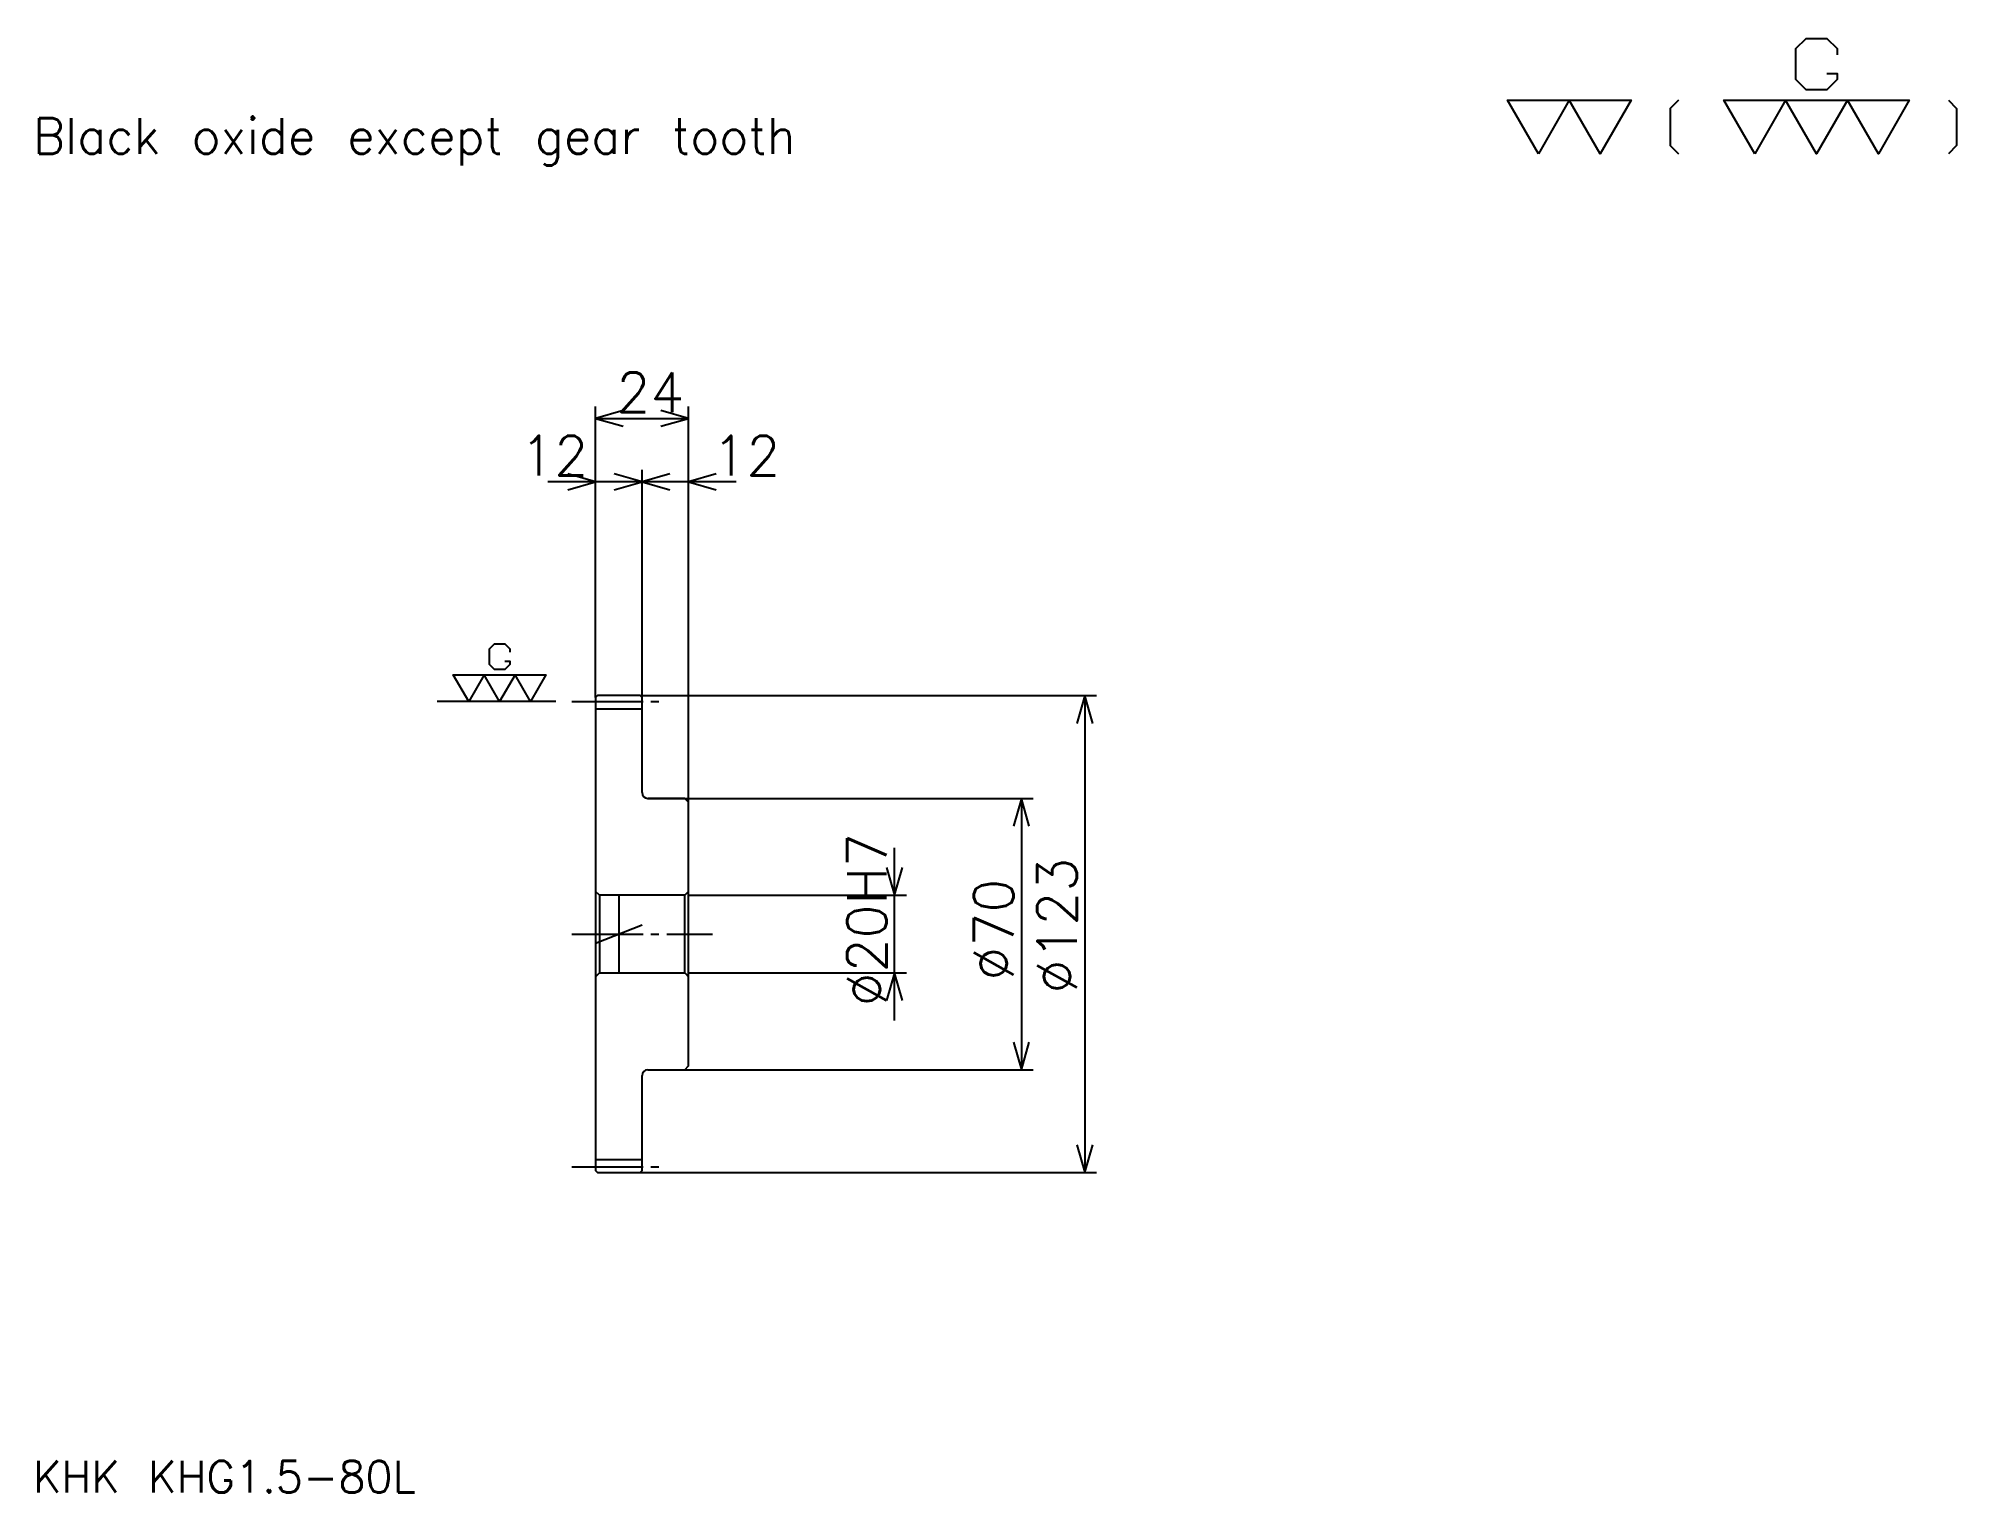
# Model space of a CAD drawing. Extents: x 22 to 517, y 22 to 398.
import ezdxf

# ---------------------------------------------------------------- set-up
doc = ezdxf.new("R2010")
doc.units = 0
doc.linetypes.add('DASHDOT', pattern=[24.521738, 18.391304, -2.043478, 2.043478, -2.043478])
doc.layers.get('0').update_dxf_attribs({"linetype": 'CONTINUOUS'})
doc.layers.add('DASHDOT', color=6, linetype='DASHDOT')
doc.styles.add('KANJI', font='TXT', dxfattribs={"bigfont": 'BIGFONT'})

msp = doc.modelspace()

# ---------------------------------------------------------------- linework, layer by layer
at = {"color": 5}
for p, q in [((165.521729, 228.043488), (165.521729, 302.630432)), ((189.521729, 228.043488), (189.521729, 302.630432)), ((165.521729, 299.565216), (189.521729, 299.565216)), ((189.782593, 283.217407), (153.260864, 283.217407)), ((201.782593, 283.217407), (165.260864, 283.217407)), ((177.521729, 228.043488), (177.521729, 286.282623)), ((165.521729, 227.543488), (165.521729, 228.043488)), ((177.021729, 228.043488), (189.521729, 228.043488)), ((177.521729, 227.543488), (177.521729, 228.043488)), ((189.521729, 228.043488), (294.760864, 228.043488)), ((189.521729, 200.543488), (189.521729, 228.043488)), ((291.695648, 228.043488), (291.695648, 105.043488)), ((179.021729, 201.543488), (189.521729, 201.543488)), ((189.521729, 201.543488), (278.413025, 201.543488)), ((275.347809, 201.543488), (275.347809, 131.543488)), ((242.652161, 144.282623), (242.652161, 188.804352)), ((189.521729, 176.543488), (245.717377, 176.543488)), ((189.521729, 156.543488), (245.717377, 156.543488)), ((179.021729, 131.543488), (189.521729, 131.543488)), ((189.521729, 131.543488), (278.413025, 131.543488)), ((177.021729, 105.043488), (189.521729, 105.043488)), ((189.521729, 105.043488), (294.760864, 105.043488))]:
    msp.add_line(p, q, dxfattribs=at)
at = {"color": 7}
for p, q in [((155.304337, 226.543488), (124.652161, 226.543488)), ((171.521729, 176.76088), (171.521729, 156.326096))]:
    msp.add_line(p, q, dxfattribs=at)
at = {"color": 4}
for p, q in [((165.521729, 224.668488), (177.521729, 224.668488)), ((166.521729, 176.543488), (166.521729, 156.543488)), ((188.521729, 176.543488), (189.521729, 177.543488)), ((188.521729, 156.543488), (189.521729, 155.543488)), ((165.521729, 108.418488), (177.521729, 108.418488))]:
    msp.add_line(p, q, dxfattribs=at)
at = {"color": 7}
for points in [[(483.078247, 388.546936), (485.734772, 388.546936), (485.734772, 386.953033), (483.078247, 384.296509), (477.765198, 384.296509), (475.108704, 386.953033), (475.108704, 394.922607), (477.765198, 397.579132), (483.078247, 397.579132), (485.734772, 394.922607), (485.734772, 393.328674)], [(408.695648, 367.82608), (400.726074, 381.639984), (432.60434, 381.639984), (424.634766, 367.82608), (416.665222, 381.639984), (408.695648, 367.82608)], [(444.824341, 381.639984), (442.699127, 379.514771), (442.699127, 369.951294), (444.824341, 367.82608)], [(464.482605, 367.82608), (456.513031, 381.639984), (504.330444, 381.639984), (496.36087, 367.82608), (488.391296, 381.639984), (480.421753, 367.82608), (472.452179, 381.639984), (464.482605, 367.82608)], [(514.425232, 381.639984), (516.550415, 379.514771), (516.550415, 369.951294), (514.425232, 367.82608)], [(142.123901, 236.903931), (143.452164, 236.903931), (143.452164, 236.106964), (142.123901, 234.778702), (139.467377, 234.778702), (138.139114, 236.106964), (138.139114, 240.091751), (139.467377, 241.420013), (142.123901, 241.420013), (143.452164, 240.091751), (143.452164, 239.2948)], [(132.82608, 226.543488), (128.841293, 233.450439), (152.749985, 233.450439), (148.765213, 226.543488), (144.780426, 233.450439), (140.795639, 226.543488), (136.810852, 233.450439), (132.82608, 226.543488)]]:
    msp.add_lwpolyline(points, dxfattribs=at)
at = {"color": 5}
for points in [[(172.673904, 301.608704), (165.521729, 299.565216), (172.673904, 297.521729)], [(182.369553, 297.521729), (189.521729, 299.565216), (182.369553, 301.608704)], [(158.369553, 281.17392), (165.521729, 283.217407), (158.369553, 285.260864)], [(170.369553, 281.17392), (177.521729, 283.217407), (170.369553, 285.260864)], [(184.673904, 285.260864), (177.521729, 283.217407), (184.673904, 281.17392)], [(196.673904, 285.260864), (189.521729, 283.217407), (196.673904, 281.17392)], [(293.739136, 220.891312), (291.695648, 228.043488), (289.652161, 220.891312)], [(277.391296, 194.391312), (275.347809, 201.543488), (273.304321, 194.391312)], [(240.608673, 183.695663), (242.652161, 176.543488), (244.695648, 183.695663)], [(244.695648, 149.391312), (242.652161, 156.543488), (240.608673, 149.391312)], [(273.304321, 138.695663), (275.347809, 131.543488), (277.391296, 138.695663)], [(289.652161, 112.195663), (291.695648, 105.043488), (293.739136, 112.195663)]]:
    msp.add_lwpolyline(points, dxfattribs=at)
at = {"color": 4}
for points in [[(177.521729, 203.043488), (177.521729, 227.543488), (177.021729, 228.043488), (166.021729, 228.043488), (165.521729, 227.543488), (165.521729, 155.543488)], [(179.021729, 131.543488), (188.521729, 131.543488), (189.521729, 132.543488), (189.521729, 200.543488), (188.521729, 201.543488), (179.021729, 201.543488)], [(165.521729, 155.543488), (166.521729, 156.543488), (188.521729, 156.543488), (188.521729, 176.543488), (166.521729, 176.543488), (165.521729, 177.543488)], [(165.521729, 155.543488), (165.521729, 105.543488), (166.021729, 105.043488), (177.021729, 105.043488), (177.521729, 105.543488), (177.521729, 130.043488)]]:
    msp.add_lwpolyline(points, dxfattribs=at)
for centre, start, end in [((179.021729, 203.043488), 180, 270), ((179.021729, 130.043488), 90, 180)]:
    msp.add_arc(centre, 1.5, start, end, dxfattribs=at)
at = {"layer": 'DASHDOT', "color": 7}
for p, q in [((159.391296, 226.543488), (183.652161, 226.543488)), ((165.521729, 164.180023), (177.521729, 168.906952)), ((159.391296, 166.543488), (195.652161, 166.543488)), ((159.391296, 106.543488), (183.652161, 106.543488))]:
    msp.add_line(p, q, dxfattribs=at)

# ---------------------------------------------------------------- texts
at = {"color": 7, "style": 'KANJI'}
for s, height, p in [('Black oxide except gear tooth', 9.195652, (20.434782, 367.82608)), ('24', 10.217391, (170.880417, 301.200012)), ('12', 10.217391, (146.108688, 284.852173)), ('12', 10.217391, (195.652161, 284.852173)), ('KHK KHG1.5-80L', 8.173913, (20.434782, 22.47826))]:
    msp.add_text(s, height=height, dxfattribs=at).set_placement(p)
for s, p in [('%%c20H7', (240.608673, 147.896744)), ('%%c123', (289.652161, 151.217407)), ('%%c70', (273.304321, 154.538055))]:
    msp.add_text(s, height=10.217391, rotation=90, dxfattribs=at).set_placement(p)

doc.saveas('drawing.dxf')
